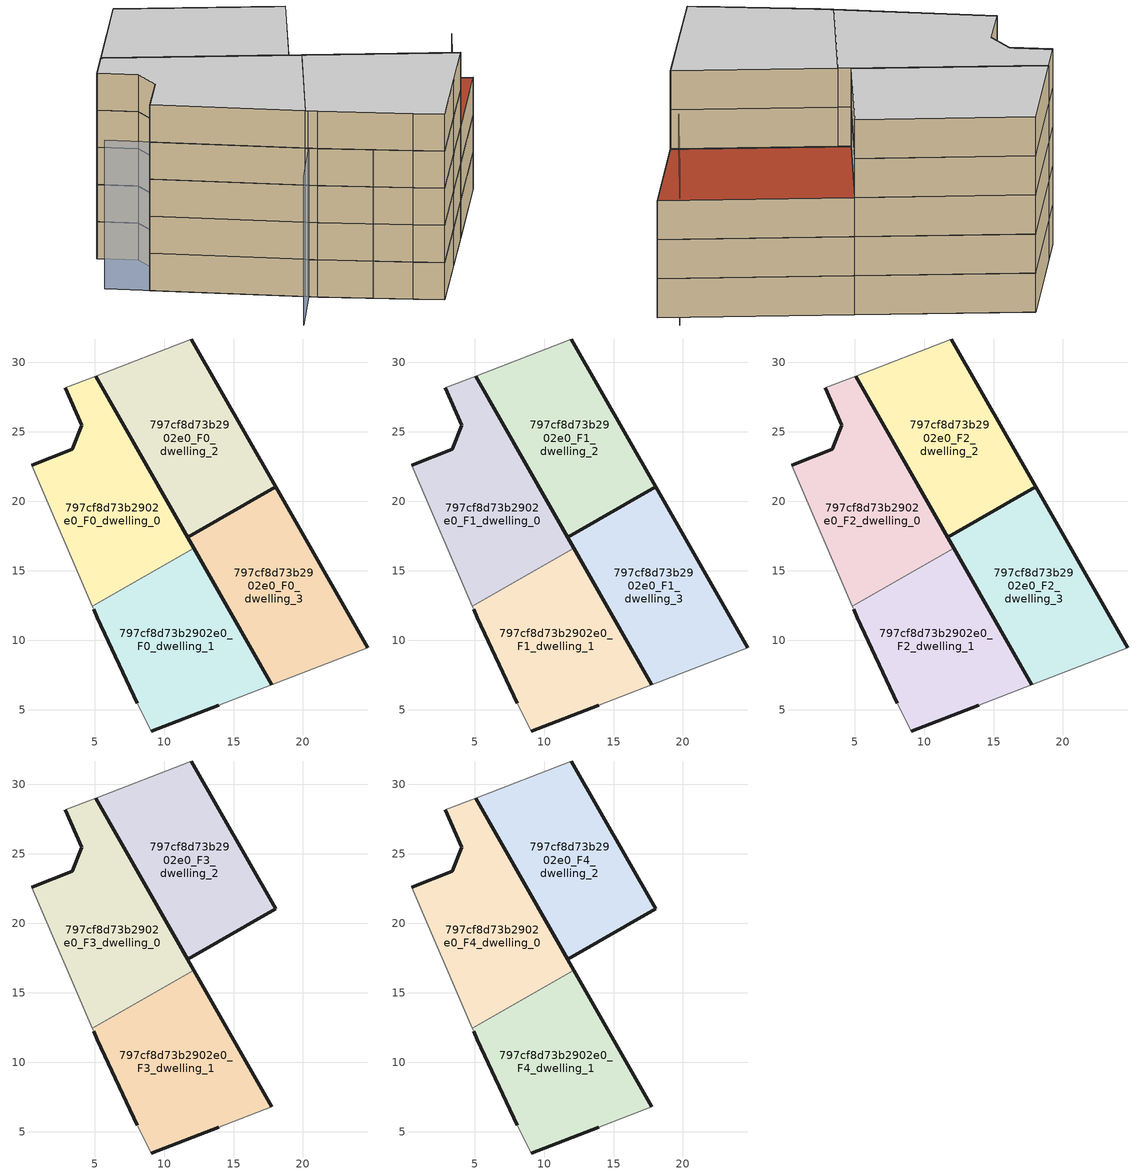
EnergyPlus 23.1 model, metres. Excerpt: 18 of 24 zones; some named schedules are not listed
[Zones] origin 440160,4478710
797cf8d73b2902e0_F0_dwelling_0
 floor ground (EU_floor_Construction): 12.14,16.61 5.07,29.01 2.89,28.17 4.08,25.47 3.38,23.73 0.45,22.61 4.83,12.43 z0
 wall outside (EU_wall_Construction): 5.07,29.01 12.14,16.61 / 0.45,22.61 3.38,23.73 4.08,25.47 2.89,28.17 z0:3
 wall adiabatic (EU_wall_Construction): 2.89,28.17 5.07,29.01 / 4.83,12.43 0.45,22.61 z0:3
 wall to 797cf8d73b2902e0_F0_dwelling_1 (EU_wall_Construction): 12.14,16.61 4.83,12.43 z0:3
797cf8d73b2902e0_F0_dwelling_1
 floor ground (EU_floor_Construction): 17.75,6.79 12.14,16.61 4.83,12.43 4.92,12.22 5.18,11.63 8.08,5.47 9.06,3.46 13.94,5.32 z0
 wall outside (EU_wall_Construction): 12.14,16.61 17.75,6.79 / 13.94,5.32 9.06,3.46 / 8.08,5.47 5.18,11.63 4.92,12.22 z0:3
 wall adiabatic (EU_wall_Construction): 4.92,12.22 4.83,12.43 / 17.75,6.79 13.94,5.32 / 9.06,3.46 8.08,5.47 z0:3
797cf8d73b2902e0_F0_dwelling_2
 floor ground (EU_floor_Construction): 18.06,21.05 11.97,31.69 5.07,29.01 11.69,17.41 z0
 wall outside (EU_wall_Construction): 11.97,31.69 18.06,21.05 11.69,17.41 5.07,29.01 z0:3
 wall adiabatic (EU_wall_Construction): 5.07,29.01 11.97,31.69 z0:3
797cf8d73b2902e0_F0_dwelling_3
 floor ground (EU_floor_Construction): 24.68,9.46 18.06,21.05 11.69,17.41 17.75,6.79 z0
 wall outside (EU_wall_Construction): 17.75,6.79 11.69,17.41 18.06,21.05 24.68,9.46 z0:3
 wall adiabatic (EU_wall_Construction): 24.68,9.46 17.75,6.79 z0:3
797cf8d73b2902e0_F1_dwelling_0
 floor to 797cf8d73b2902e0_F0_dwelling_0 (EU_floor_Construction): 12.14,16.61 5.06,29.01 2.89,28.17 4.08,25.47 3.38,23.73 0.45,22.61 4.83,12.43 z3
 wall outside (EU_wall_Construction): 5.07,29.01 12.14,16.61 / 0.45,22.61 3.38,23.73 4.08,25.47 2.89,28.17 z3:6
 wall adiabatic (EU_wall_Construction): 2.89,28.17 5.07,29.01 / 4.83,12.43 0.45,22.61 z3:6
 wall to 797cf8d73b2902e0_F1_dwelling_1 (EU_wall_Construction): 12.14,16.61 4.83,12.43 z3:6
797cf8d73b2902e0_F1_dwelling_1
 floor to 797cf8d73b2902e0_F0_dwelling_1 (EU_floor_Construction): 17.75,6.79 12.14,16.61 4.83,12.43 4.92,12.22 5.18,11.63 8.08,5.47 9.06,3.46 13.94,5.32 z3
 wall outside (EU_wall_Construction): 12.14,16.61 17.75,6.79 / 13.94,5.32 9.06,3.46 / 8.08,5.47 5.18,11.63 4.92,12.22 z3:6
 wall adiabatic (EU_wall_Construction): 4.92,12.22 4.83,12.43 / 17.75,6.79 13.94,5.32 / 9.06,3.46 8.08,5.47 z3:6
797cf8d73b2902e0_F1_dwelling_2
 floor to 797cf8d73b2902e0_F0_dwelling_2 (EU_floor_Construction): 18.06,21.05 11.97,31.69 5.06,29.01 11.69,17.41 z3
 wall outside (EU_wall_Construction): 11.97,31.69 18.06,21.05 11.69,17.41 5.07,29.01 z3:6
 wall adiabatic (EU_wall_Construction): 5.07,29.01 11.97,31.69 z3:6
797cf8d73b2902e0_F1_dwelling_3
 floor to 797cf8d73b2902e0_F0_dwelling_3 (EU_floor_Construction): 24.68,9.46 18.06,21.05 11.69,17.41 17.75,6.79 z3
 wall outside (EU_wall_Construction): 17.75,6.79 11.69,17.41 18.06,21.05 24.68,9.46 z3:6
 wall adiabatic (EU_wall_Construction): 24.68,9.46 17.75,6.79 z3:6
797cf8d73b2902e0_F2_dwelling_0
 floor to 797cf8d73b2902e0_F1_dwelling_0 (EU_floor_Construction): 12.14,16.61 5.06,29.01 2.89,28.17 4.08,25.47 3.38,23.73 0.45,22.61 4.83,12.43 z6
 wall outside (EU_wall_Construction): 5.07,29.01 12.14,16.61 / 0.45,22.61 3.38,23.73 4.08,25.47 2.89,28.17 z6:9
 wall adiabatic (EU_wall_Construction): 2.89,28.17 5.07,29.01 / 4.83,12.43 0.45,22.61 z6:9
 wall to 797cf8d73b2902e0_F2_dwelling_1 (EU_wall_Construction): 12.14,16.61 4.83,12.43 z6:9
797cf8d73b2902e0_F2_dwelling_1
 floor to 797cf8d73b2902e0_F1_dwelling_1 (EU_floor_Construction): 17.75,6.79 12.14,16.61 4.83,12.43 4.92,12.22 5.18,11.63 8.08,5.47 9.06,3.46 13.94,5.32 z6
 wall outside (EU_wall_Construction): 12.14,16.61 17.75,6.79 / 13.94,5.32 9.06,3.46 / 8.08,5.47 5.18,11.63 4.92,12.22 z6:9
 wall adiabatic (EU_wall_Construction): 4.92,12.22 4.83,12.43 / 17.75,6.79 13.94,5.32 / 9.06,3.46 8.08,5.47 z6:9
797cf8d73b2902e0_F2_dwelling_2
 floor to 797cf8d73b2902e0_F1_dwelling_2 (EU_floor_Construction): 18.06,21.05 11.97,31.69 5.06,29.01 11.69,17.41 z6
 wall outside (EU_wall_Construction): 11.97,31.69 18.06,21.05 11.69,17.41 5.07,29.01 z6:9
 wall adiabatic (EU_wall_Construction): 5.07,29.01 11.97,31.69 z6:9
797cf8d73b2902e0_F2_dwelling_3
 floor to 797cf8d73b2902e0_F1_dwelling_3 (EU_floor_Construction): 24.68,9.46 18.06,21.05 11.69,17.41 17.75,6.79 z6
 wall outside (EU_wall_Construction): 17.75,6.79 11.69,17.41 18.06,21.05 24.68,9.46 z6:9
 wall adiabatic (EU_wall_Construction): 24.68,9.46 17.75,6.79 z6:9
 roof outside (EU_roof_Construction): 18.06,21.05 24.68,9.46 17.75,6.79 11.69,17.41 z9
797cf8d73b2902e0_F3_dwelling_0
 floor to 797cf8d73b2902e0_F2_dwelling_0 (EU_floor_Construction): 12.14,16.61 5.06,29.01 2.89,28.17 4.08,25.47 3.38,23.73 0.45,22.61 4.83,12.43 z9
 wall outside (EU_wall_Construction): 5.07,29.01 12.14,16.61 / 0.45,22.61 3.38,23.73 4.08,25.47 2.89,28.17 z9:12
 wall adiabatic (EU_wall_Construction): 2.89,28.17 5.07,29.01 / 4.83,12.43 0.45,22.61 z9:12
 wall to 797cf8d73b2902e0_F3_dwelling_1 (EU_wall_Construction): 12.14,16.61 4.83,12.43 z9:12
797cf8d73b2902e0_F3_dwelling_1
 floor to 797cf8d73b2902e0_F2_dwelling_1 (EU_floor_Construction): 17.75,6.79 12.14,16.61 4.83,12.43 4.92,12.22 5.18,11.63 8.08,5.47 9.06,3.46 13.94,5.32 z9
 wall outside (EU_wall_Construction): 12.14,16.61 17.75,6.79 / 13.94,5.32 9.06,3.46 / 8.08,5.47 5.18,11.63 4.92,12.22 z9:12
 wall adiabatic (EU_wall_Construction): 4.92,12.22 4.83,12.43 / 17.75,6.79 13.94,5.32 / 9.06,3.46 8.08,5.47 z9:12
797cf8d73b2902e0_F3_dwelling_2
 floor to 797cf8d73b2902e0_F2_dwelling_2 (EU_floor_Construction): 18.06,21.05 11.97,31.69 5.06,29.01 11.69,17.41 z9
 wall outside (EU_wall_Construction): 11.97,31.69 18.06,21.05 11.69,17.41 5.07,29.01 z9:12
 wall adiabatic (EU_wall_Construction): 5.07,29.01 11.97,31.69 z9:12
797cf8d73b2902e0_F4_dwelling_0
 floor to 797cf8d73b2902e0_F3_dwelling_0 (EU_floor_Construction): 12.14,16.61 5.06,29.01 2.89,28.17 4.08,25.47 3.38,23.73 0.45,22.61 4.83,12.43 z12
 wall outside (EU_wall_Construction): 5.07,29.01 12.14,16.61 / 0.45,22.61 3.38,23.73 4.08,25.47 2.89,28.17 z12:15
 wall adiabatic (EU_wall_Construction): 2.89,28.17 5.07,29.01 / 4.83,12.43 0.45,22.61 z12:15
 wall to 797cf8d73b2902e0_F4_dwelling_1 (EU_wall_Construction): 12.14,16.61 4.83,12.43 z12:15
 ceiling to 797cf8d73b2902e0_F5_dwelling_0 (EU_floor_Construction): 5.06,29.01 12.14,16.61 4.83,12.43 0.45,22.61 3.38,23.73 4.08,25.47 2.89,28.17 z15
797cf8d73b2902e0_F4_dwelling_1
 floor to 797cf8d73b2902e0_F3_dwelling_1 (EU_floor_Construction): 17.75,6.79 12.14,16.61 4.83,12.43 4.92,12.22 5.18,11.63 8.08,5.47 9.06,3.46 13.94,5.32 z12
 wall outside (EU_wall_Construction): 12.14,16.61 17.75,6.79 / 13.94,5.32 9.06,3.46 / 8.08,5.47 5.18,11.63 4.92,12.22 z12:15
 wall adiabatic (EU_wall_Construction): 4.92,12.22 4.83,12.43 / 17.75,6.79 13.94,5.32 / 9.06,3.46 8.08,5.47 z12:15
 ceiling to 797cf8d73b2902e0_F5_dwelling_1 (EU_floor_Construction): 12.14,16.61 17.75,6.79 13.94,5.32 9.06,3.46 8.08,5.47 5.18,11.63 4.92,12.22 4.83,12.43 z15
797cf8d73b2902e0_F4_dwelling_2
 floor to 797cf8d73b2902e0_F3_dwelling_2 (EU_floor_Construction): 18.06,21.05 11.97,31.69 5.06,29.01 11.69,17.41 z12
 wall outside (EU_wall_Construction): 11.97,31.69 18.06,21.05 11.69,17.41 5.07,29.01 z12:15
 wall adiabatic (EU_wall_Construction): 5.07,29.01 11.97,31.69 z12:15
 ceiling to 797cf8d73b2902e0_F5_dwelling_2 (EU_floor_Construction): 11.97,31.69 18.06,21.05 11.69,17.41 5.06,29.01 z15
shading: 5.4,11.72 6.87,8.03 / -0.82,25.58 4.94,12.2 / 4.94,12.2 1.03,10.52 / 11.97,31.69 2.46,26.33 / 13.94,5.32 24.87,11.28 z0:12
[Building]
EU S2 Campaign: North Axis=0; Terrain=City; Solar Distribution=FullExterior
[Site:Location]
Madrid: Latitude=40.5; Longitude=-3.5; Time Zone=1; Elevation=609
[SizingPeriod:WeatherFileDays]
AnnualSizingPeriod: Begin Month=1; Begin Day of Month=1; End Month=12; End Day of Month=31; Day of Week for Start Day=Monday; Use Weather File Daylight Saving Period=No; Use Weather File Rain and Snow Indicators=No
[MATERIAL]
EU_InternalMass_Material: Roughness=MediumRough; Thickness=0.1; Conductivity=1; Density=1800; Specific Heat=900; Thermal Absorptance=0.9; Solar Absorptance=0.7; Visible Absorptance=0.7
[MATERIAL:NOMASS] Roughness=MediumRough; Thermal Absorptance=0.9; Solar Absorptance=0.7; Visible Absorptance=0.7
Name | Thermal Resistance
EU_wall_NoMass | 0.609216
EU_roof_NoMass | 0.513268
EU_floor_NoMass | 0.568163
[CONSTRUCTION]
EU_wall_Construction: EU_wall_NoMass
EU_roof_Construction: EU_roof_NoMass
EU_floor_Construction: EU_floor_NoMass
EU_InternalMass_Construction: EU_InternalMass_Material
[ZONE] Type=1; Multiplier=1; Ceiling Height=autocalculate; Floor Area=autocalculate; Part of Total Floor Area=Yes
Name | Volume
797cf8d73b2902e0_F0_dwelling_0; 797cf8d73b2902e0_F1_dwelling_0; 797cf8d73b2902e0_F2_dwelling_0; 797cf8d73b2902e0_F3_dwelling_0; 797cf8d73b2902e0_F4_dwelling_0 | 281.65
797cf8d73b2902e0_F0_dwelling_1; 797cf8d73b2902e0_F0_dwelling_2 | 281.663
797cf8d73b2902e0_F1_dwelling_1; 797cf8d73b2902e0_F2_dwelling_1; 797cf8d73b2902e0_F3_dwelling_1; 797cf8d73b2902e0_F4_dwelling_1; 797cf8d73b2902e0_F1_dwelling_2; 797cf8d73b2902e0_F2_dwelling_2; 797cf8d73b2902e0_F3_dwelling_2; 797cf8d73b2902e0_F4_dwelling_2 | 281.664
797cf8d73b2902e0_F0_dwelling_3; 797cf8d73b2902e0_F1_dwelling_3; 797cf8d73b2902e0_F2_dwelling_3 | 281.658
[INTERNALMASS] Construction=EU_InternalMass_Construction
Name | Zone or ZoneList | Surface Area
797cf8d73b2902e0_F0_dwelling_0_EU_InternalMass | 797cf8d73b2902e0_F0_dwelling_0 | 93.8833
797cf8d73b2902e0_F0_dwelling_1_EU_InternalMass | 797cf8d73b2902e0_F0_dwelling_1 | 93.8879
797cf8d73b2902e0_F0_dwelling_2_EU_InternalMass | 797cf8d73b2902e0_F0_dwelling_2 | 93.888
797cf8d73b2902e0_F0_dwelling_3_EU_InternalMass | 797cf8d73b2902e0_F0_dwelling_3 | 93.886
797cf8d73b2902e0_F1_dwelling_0_EU_InternalMass | 797cf8d73b2902e0_F1_dwelling_0 | 93.8833
797cf8d73b2902e0_F1_dwelling_1_EU_InternalMass | 797cf8d73b2902e0_F1_dwelling_1 | 93.8879
797cf8d73b2902e0_F1_dwelling_2_EU_InternalMass | 797cf8d73b2902e0_F1_dwelling_2 | 93.888
797cf8d73b2902e0_F1_dwelling_3_EU_InternalMass | 797cf8d73b2902e0_F1_dwelling_3 | 93.886
797cf8d73b2902e0_F2_dwelling_0_EU_InternalMass | 797cf8d73b2902e0_F2_dwelling_0 | 93.8833
797cf8d73b2902e0_F2_dwelling_1_EU_InternalMass | 797cf8d73b2902e0_F2_dwelling_1 | 93.8879
797cf8d73b2902e0_F2_dwelling_2_EU_InternalMass | 797cf8d73b2902e0_F2_dwelling_2 | 93.888
797cf8d73b2902e0_F2_dwelling_3_EU_InternalMass | 797cf8d73b2902e0_F2_dwelling_3 | 93.886
797cf8d73b2902e0_F3_dwelling_0_EU_InternalMass | 797cf8d73b2902e0_F3_dwelling_0 | 125.182
797cf8d73b2902e0_F3_dwelling_1_EU_InternalMass | 797cf8d73b2902e0_F3_dwelling_1 | 125.186
797cf8d73b2902e0_F3_dwelling_2_EU_InternalMass | 797cf8d73b2902e0_F3_dwelling_2 | 125.183
797cf8d73b2902e0_F4_dwelling_0_EU_InternalMass | 797cf8d73b2902e0_F4_dwelling_0 | 125.182
797cf8d73b2902e0_F4_dwelling_1_EU_InternalMass | 797cf8d73b2902e0_F4_dwelling_1 | 125.186
797cf8d73b2902e0_F4_dwelling_2_EU_InternalMass | 797cf8d73b2902e0_F4_dwelling_2 | 125.183
[OTHEREQUIPMENT] Fuel Type=Electricity; Design Level Calculation Method=Watts/Area; Power per Zone Floor Area=1; Fraction Latent=0; Fraction Radiant=0; Fraction Lost=0; Carbon Dioxide Generation Rate=0; EndUse Subcategory=EU_Step8_InternalGains
Name | Zone or ZoneList or Space or SpaceList | Schedule
EU_Step8_InternalGain_797cf8d73b2902e0_F0_dwelling_0_f000 | 797cf8d73b2902e0_F0_dwelling_0 | EU_Step8_GainSchedule_797cf8d73b2902e0_F0_dwelling_0_f000
EU_Step8_InternalGain_797cf8d73b2902e0_F0_dwelling_1_f000 | 797cf8d73b2902e0_F0_dwelling_1 | EU_Step8_GainSchedule_797cf8d73b2902e0_F0_dwelling_1_f000
EU_Step8_InternalGain_797cf8d73b2902e0_F0_dwelling_2_f000 | 797cf8d73b2902e0_F0_dwelling_2 | EU_Step8_GainSchedule_797cf8d73b2902e0_F0_dwelling_2_f000
EU_Step8_InternalGain_797cf8d73b2902e0_F0_dwelling_3_f000 | 797cf8d73b2902e0_F0_dwelling_3 | EU_Step8_GainSchedule_797cf8d73b2902e0_F0_dwelling_3_f000
EU_Step8_InternalGain_797cf8d73b2902e0_F1_dwelling_0_f000 | 797cf8d73b2902e0_F1_dwelling_0 | EU_Step8_GainSchedule_797cf8d73b2902e0_F1_dwelling_0_f000
EU_Step8_InternalGain_797cf8d73b2902e0_F1_dwelling_1_f000 | 797cf8d73b2902e0_F1_dwelling_1 | EU_Step8_GainSchedule_797cf8d73b2902e0_F1_dwelling_1_f000
EU_Step8_InternalGain_797cf8d73b2902e0_F1_dwelling_2_f000 | 797cf8d73b2902e0_F1_dwelling_2 | EU_Step8_GainSchedule_797cf8d73b2902e0_F1_dwelling_2_f000
EU_Step8_InternalGain_797cf8d73b2902e0_F1_dwelling_3_f000 | 797cf8d73b2902e0_F1_dwelling_3 | EU_Step8_GainSchedule_797cf8d73b2902e0_F1_dwelling_3_f000
EU_Step8_InternalGain_797cf8d73b2902e0_F2_dwelling_0_f000 | 797cf8d73b2902e0_F2_dwelling_0 | EU_Step8_GainSchedule_797cf8d73b2902e0_F2_dwelling_0_f000
EU_Step8_InternalGain_797cf8d73b2902e0_F2_dwelling_1_f000 | 797cf8d73b2902e0_F2_dwelling_1 | EU_Step8_GainSchedule_797cf8d73b2902e0_F2_dwelling_1_f000
EU_Step8_InternalGain_797cf8d73b2902e0_F2_dwelling_2_f000 | 797cf8d73b2902e0_F2_dwelling_2 | EU_Step8_GainSchedule_797cf8d73b2902e0_F2_dwelling_2_f000
EU_Step8_InternalGain_797cf8d73b2902e0_F2_dwelling_3_f000 | 797cf8d73b2902e0_F2_dwelling_3 | EU_Step8_GainSchedule_797cf8d73b2902e0_F2_dwelling_3_f000
EU_Step8_InternalGain_797cf8d73b2902e0_F3_dwelling_0_f000 | 797cf8d73b2902e0_F3_dwelling_0 | EU_Step8_GainSchedule_797cf8d73b2902e0_F3_dwelling_0_f000
EU_Step8_InternalGain_797cf8d73b2902e0_F3_dwelling_1_f000 | 797cf8d73b2902e0_F3_dwelling_1 | EU_Step8_GainSchedule_797cf8d73b2902e0_F3_dwelling_1_f000
EU_Step8_InternalGain_797cf8d73b2902e0_F3_dwelling_2_f000 | 797cf8d73b2902e0_F3_dwelling_2 | EU_Step8_GainSchedule_797cf8d73b2902e0_F3_dwelling_2_f000
EU_Step8_InternalGain_797cf8d73b2902e0_F4_dwelling_0_f000 | 797cf8d73b2902e0_F4_dwelling_0 | EU_Step8_GainSchedule_797cf8d73b2902e0_F4_dwelling_0_f000
EU_Step8_InternalGain_797cf8d73b2902e0_F4_dwelling_1_f000 | 797cf8d73b2902e0_F4_dwelling_1 | EU_Step8_GainSchedule_797cf8d73b2902e0_F4_dwelling_1_f000
EU_Step8_InternalGain_797cf8d73b2902e0_F4_dwelling_2_f000 | 797cf8d73b2902e0_F4_dwelling_2 | EU_Step8_GainSchedule_797cf8d73b2902e0_F4_dwelling_2_f000
[ZONEVENTILATION:DESIGNFLOWRATE] Schedule=EU_AlwaysOn; Design Flow Rate Calculation Method=AirChanges/Hour; Air Changes per Hour=0.752966; Ventilation Type=Natural; Fan Pressure Rise=0; Fan Total Efficiency=1; Constant Term Coefficient=1; Temperature Term Coefficient=0; Velocity Term Coefficient=0; Velocity Squared Term Coefficient=0; Minimum Indoor Temperature=-100; Maximum Indoor Temperature=100; Delta Temperature=-100; Minimum Outdoor Temperature=-100; Maximum Outdoor Temperature=100; Maximum Wind Speed=40
Name | Zone or ZoneList or Space or SpaceList
EU_ConstantAir_797cf8d73b2902e0_F0_dwelling_0 | 797cf8d73b2902e0_F0_dwelling_0
EU_ConstantAir_797cf8d73b2902e0_F0_dwelling_1 | 797cf8d73b2902e0_F0_dwelling_1
EU_ConstantAir_797cf8d73b2902e0_F0_dwelling_2 | 797cf8d73b2902e0_F0_dwelling_2
EU_ConstantAir_797cf8d73b2902e0_F0_dwelling_3 | 797cf8d73b2902e0_F0_dwelling_3
EU_ConstantAir_797cf8d73b2902e0_F1_dwelling_0 | 797cf8d73b2902e0_F1_dwelling_0
EU_ConstantAir_797cf8d73b2902e0_F1_dwelling_1 | 797cf8d73b2902e0_F1_dwelling_1
EU_ConstantAir_797cf8d73b2902e0_F1_dwelling_2 | 797cf8d73b2902e0_F1_dwelling_2
EU_ConstantAir_797cf8d73b2902e0_F1_dwelling_3 | 797cf8d73b2902e0_F1_dwelling_3
EU_ConstantAir_797cf8d73b2902e0_F2_dwelling_0 | 797cf8d73b2902e0_F2_dwelling_0
EU_ConstantAir_797cf8d73b2902e0_F2_dwelling_1 | 797cf8d73b2902e0_F2_dwelling_1
EU_ConstantAir_797cf8d73b2902e0_F2_dwelling_2 | 797cf8d73b2902e0_F2_dwelling_2
EU_ConstantAir_797cf8d73b2902e0_F2_dwelling_3 | 797cf8d73b2902e0_F2_dwelling_3
EU_ConstantAir_797cf8d73b2902e0_F3_dwelling_0 | 797cf8d73b2902e0_F3_dwelling_0
EU_ConstantAir_797cf8d73b2902e0_F3_dwelling_1 | 797cf8d73b2902e0_F3_dwelling_1
EU_ConstantAir_797cf8d73b2902e0_F3_dwelling_2 | 797cf8d73b2902e0_F3_dwelling_2
EU_ConstantAir_797cf8d73b2902e0_F4_dwelling_0 | 797cf8d73b2902e0_F4_dwelling_0
EU_ConstantAir_797cf8d73b2902e0_F4_dwelling_1 | 797cf8d73b2902e0_F4_dwelling_1
EU_ConstantAir_797cf8d73b2902e0_F4_dwelling_2 | 797cf8d73b2902e0_F4_dwelling_2
[HVACTEMPLATE:THERMOSTAT] Constant Heating Setpoint=20; Constant Cooling Setpoint=50
EU_HeatOnly_797cf8d73b2902e0_F0_dwelling_0; EU_HeatOnly_797cf8d73b2902e0_F0_dwelling_1; EU_HeatOnly_797cf8d73b2902e0_F0_dwelling_2; EU_HeatOnly_797cf8d73b2902e0_F0_dwelling_3; EU_HeatOnly_797cf8d73b2902e0_F1_dwelling_0; EU_HeatOnly_797cf8d73b2902e0_F1_dwelling_1; EU_HeatOnly_797cf8d73b2902e0_F1_dwelling_2; EU_HeatOnly_797cf8d73b2902e0_F1_dwelling_3; EU_HeatOnly_797cf8d73b2902e0_F2_dwelling_0; EU_HeatOnly_797cf8d73b2902e0_F2_dwelling_1; EU_HeatOnly_797cf8d73b2902e0_F2_dwelling_2; EU_HeatOnly_797cf8d73b2902e0_F2_dwelling_3; EU_HeatOnly_797cf8d73b2902e0_F3_dwelling_0; EU_HeatOnly_797cf8d73b2902e0_F3_dwelling_1; EU_HeatOnly_797cf8d73b2902e0_F3_dwelling_2; EU_HeatOnly_797cf8d73b2902e0_F4_dwelling_0; EU_HeatOnly_797cf8d73b2902e0_F4_dwelling_1; EU_HeatOnly_797cf8d73b2902e0_F4_dwelling_2; EU_HeatOnly_797cf8d73b2902e0_F5_dwelling_0; EU_HeatOnly_797cf8d73b2902e0_F5_dwelling_1; EU_HeatOnly_797cf8d73b2902e0_F5_dwelling_2; EU_HeatOnly_797cf8d73b2902e0_F6_dwelling_0; EU_HeatOnly_797cf8d73b2902e0_F6_dwelling_1; EU_HeatOnly_797cf8d73b2902e0_F6_dwelling_2
